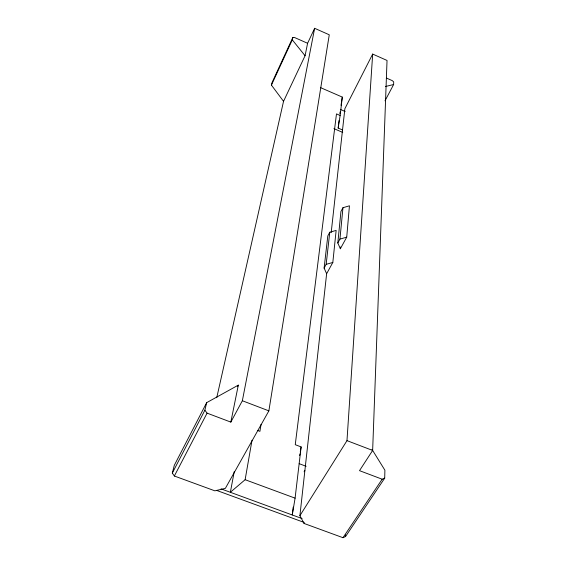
<?xml version="1.0" encoding="UTF-8"?>
<svg xmlns="http://www.w3.org/2000/svg" width="566" height="566" viewBox="0 0 566 566"><rect width="100%" height="100%" fill="white"/><g stroke="black" fill="none" stroke-linecap="round" stroke-linejoin="round"><path stroke-width="0.85" d="M326.639 273.696L324.106 268.1L327.806 235.909L329.773 232.258L336.14 230.404L332.822 262.454L326.639 273.696L299.895 515.704L304.069 523.458L342.996 537.7L345.536 536.54L384.71 478.143L384.894 470.197L372.018 449.425M385.007 100.819L393.632 84.518L393.688 81.914L392.288 80.641L386.691 78.172M384.71 478.143L382.163 479.204L359.509 470.657L372.647 450.437L387.038 60.449L372.676 54.074L344.878 108.714L331.188 232.562M345.536 536.54L345.642 534.92M299.895 515.704L346.979 440.645L372.676 54.074M346.725 237.154L349.448 205.798L342.968 207.715L340.937 211.479L337.817 242.984L340.35 248.75L346.725 237.154L339.933 239.114L337.817 242.984M340.35 248.75L340.52 246.988M339.933 239.114L342.968 207.715M304.069 523.458L304.175 522.446L216.728 490.446M324.106 268.1L326.158 264.343L329.773 232.258M293.209 507.108L292.275 514.982L295.091 498.151L301.126 446.914L295.247 444.692L336.48 113.886L340.138 115.471L338.157 128.093L342.508 129.961M338.157 128.093L339.062 120.452M339.862 113.66L340.067 111.962M340.138 115.471L342.303 97.09L320.469 87.596M341.015 105.311L342.303 97.09M206.661 402.659L204.878 410.223L207.078 413.138L230.829 422.102L238.314 385.135L206.661 402.659L174.3 465.337L172.312 473.112L174.356 476.013L214.875 490.835L225.353 488.366L268.871 410.859L329.27 34.795L314.639 28.3L307.593 43.278L305.074 55.723L283.538 101.328L216.743 397.707M299.683 455.58L299.973 453.847M300.263 452.114L301.126 446.914M261.075 424.373L259.907 431.349L257.671 430.507M234.239 471.612L230.355 492.286L245.128 479.706L252.012 440.249M230.829 422.102L242.354 400.749L314.639 28.3M283.538 101.328L271.418 85.105L292.289 39.853L292.855 37.434L294.462 37.476L307.593 43.278M271.418 85.105L272.076 82.523L292.855 37.434M172.312 473.112L204.878 410.223M174.356 476.013L207.078 413.138M237.494 386.684L238.314 385.135M304.098 471.789L304.855 470.544M342.996 537.7L382.163 479.204M326.158 264.343L332.822 262.454M385.411 86.513L393.632 84.518M221.08 488.89L302.095 518.583M245.128 479.706L295.091 498.151M299.166 463.674L306.128 466.285M242.354 400.749L268.871 410.859M346.979 440.645L372.647 450.437M333.912 128.624L342.734 132.416M340.371 109.415L345.175 111.502M292.289 39.853L305.074 55.723"/></g></svg>
